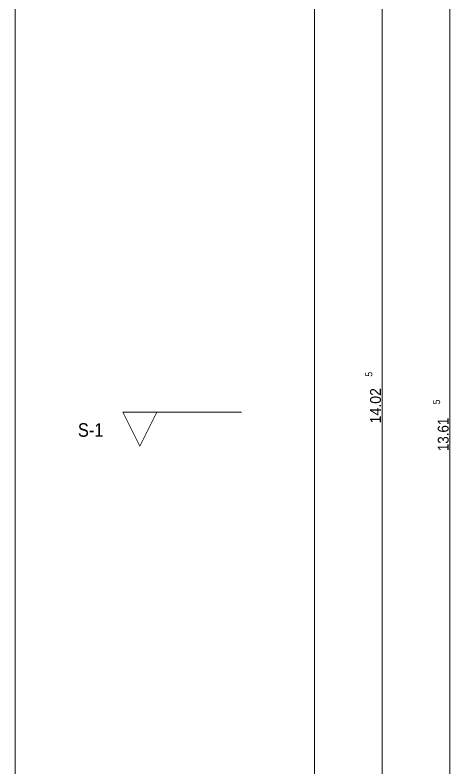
# Model space of a CAD drawing. Header units: millimetres. Extents: x -3497 to 2618, y -1809 to 2456.
# Drawn here: x -3422 to -3101, y 1192 to 1747 of the extents above; entities that cross this region are included whole.
import ezdxf
from ezdxf.enums import TextEntityAlignment as Align

# ---------------------------------------------------------------- set-up
doc = ezdxf.new("R2010")
doc.units = ezdxf.units.MM
doc.header["$LTSCALE"] = 100
doc.layers.get('Defpoints').update_dxf_attribs({"color": 9, "true_color": 0x808080})
doc.layers.add('20-Beton', color=9, linetype='Continuous', true_color=0x808080)
doc.layers.add('Layer34', color=7, linetype='Continuous')
doc.styles.add('Arial', font='arial.ttf')

# ---------------------------------------------------------------- blocks, each defined once
blk = doc.blocks.new('AnonymMegaMac_nNn0837')
at = {"layer": '20-Beton', "color": 8, "linetype": 'Continuous', "lineweight": 13, "true_color": 0x808080}
blk.add_line((-3100.51, 765.98), (-3100.51, 2127.48), dxfattribs=at)
blk = doc.blocks.new('AnonymMegaMac_nNn0838')
at = {"layer": '20-Beton', "color": 8, "linetype": 'Continuous', "lineweight": 13, "true_color": 0x808080}
blk.add_line((-3100.51, 765.98), (-3100.51, 2127.48), dxfattribs=at)
at = {"layer": '20-Beton', "color": 8, "linetype": 'Continuous', "lineweight": 18, "true_color": 0x808080, "style": 'Arial'}
for s, height, width, p, p2 in [('5', 5.28, 0.853093, (-3107.77, 1460.07), (-3107.77, 1463.56)), ('13.61', 8, 0.883162, (-3101.47, 1425.53), (-3101.47, 1450.2))]:
    blk.add_text(s, height=height, rotation=90, dxfattribs=dict(at, width=width)).set_placement(p, p2, align=Align.FIT)
blk = doc.blocks.new('AnonymMegaMac_nNn0849')
at = {"layer": '20-Beton', "color": 8, "linetype": 'Continuous', "lineweight": 13, "true_color": 0x808080}
blk.add_line((-3150.51, 765.98), (-3150.51, 2168.35), dxfattribs=at)
blk = doc.blocks.new('AnonymMegaMac_nNn0850')
at = {"layer": '20-Beton', "color": 8, "linetype": 'Continuous', "lineweight": 13, "true_color": 0x808080}
blk.add_line((-3150.51, 765.98), (-3150.51, 2168.35), dxfattribs=at)
at = {"layer": '20-Beton', "color": 8, "linetype": 'Continuous', "lineweight": 18, "true_color": 0x808080, "style": 'Arial'}
for s, height, width, p, p2 in [('5', 5.28, 0.853093, (-3157.78, 1480.51), (-3157.78, 1484)), ('14.02', 8, 0.935281, (-3151.47, 1445.97), (-3151.47, 1472.1))]:
    blk.add_text(s, height=height, rotation=90, dxfattribs=dict(at, width=width)).set_placement(p, p2, align=Align.FIT)
blk = doc.blocks.new('AnonymMegaMac_nNn0852')
at = {"layer": '20-Beton', "color": 8, "linetype": 'Continuous', "lineweight": 13, "true_color": 0x808080}
blk.add_line((-3200.51, -1572.64), (-3200.51, 2168.48), dxfattribs=at)
blk = doc.blocks.new('SheetMove_001_nNn01233')
at = {"layer": 'Layer34', "color": 7, "linetype": 'Continuous', "lineweight": 13}
blk.add_line((-3421.6, 2406.12), (-3421.6, -1733.88), dxfattribs=at)

msp = doc.modelspace()

# ---------------------------------------------------------------- linework, layer by layer
at = {"layer": 'Defpoints', "color": 8, "linetype": 'Continuous', "lineweight": 13, "true_color": 0x808080}
msp.add_line((-3316.94, 1454.27), (-3254.44, 1454.27), dxfattribs=at)

# ---------------------------------------------------------------- block references
for name in ['AnonymMegaMac_nNn0852', 'AnonymMegaMac_nNn0850', 'AnonymMegaMac_nNn0849', 'AnonymMegaMac_nNn0838', 'AnonymMegaMac_nNn0837']:
    msp.add_blockref(name, (0, 0))

# ---------------------------------------------------------------- texts
at = {"layer": 'Defpoints', "color": 8, "linetype": 'Continuous', "lineweight": 13, "true_color": 0x808080, "style": 'Arial', "width": 0.872468}
msp.add_text('S-1', height=10, dxfattribs=at).set_placement((-3375.24, 1436.14), (-3356.29, 1436.14), align=Align.FIT)

# ---------------------------------------------------------------- next in the draw order: wipeouts: each hides what was drawn before it
at = {"color": 254, "linetype": 'Continuous', "lineweight": 13, "true_color": 0xd6d6d6}
msp.add_wipeout([(-3341.94, 1454.27), (-3329.44, 1429.27), (-3316.94, 1454.27)], dxfattribs=at).dxf.layer = 'Defpoints'

# ---------------------------------------------------------------- next in the draw order: linework, layer by layer
at = {"layer": 'Defpoints', "color": 8, "linetype": 'Continuous', "lineweight": 13, "true_color": 0x808080}
msp.add_lwpolyline([(-3341.94, 1454.27), (-3316.94, 1454.27), (-3329.44, 1429.27)], close=True, dxfattribs=at)

# ---------------------------------------------------------------- next in the draw order: block references
msp.add_blockref('SheetMove_001_nNn01233', (0, 0))

doc.saveas('drawing.dxf')
